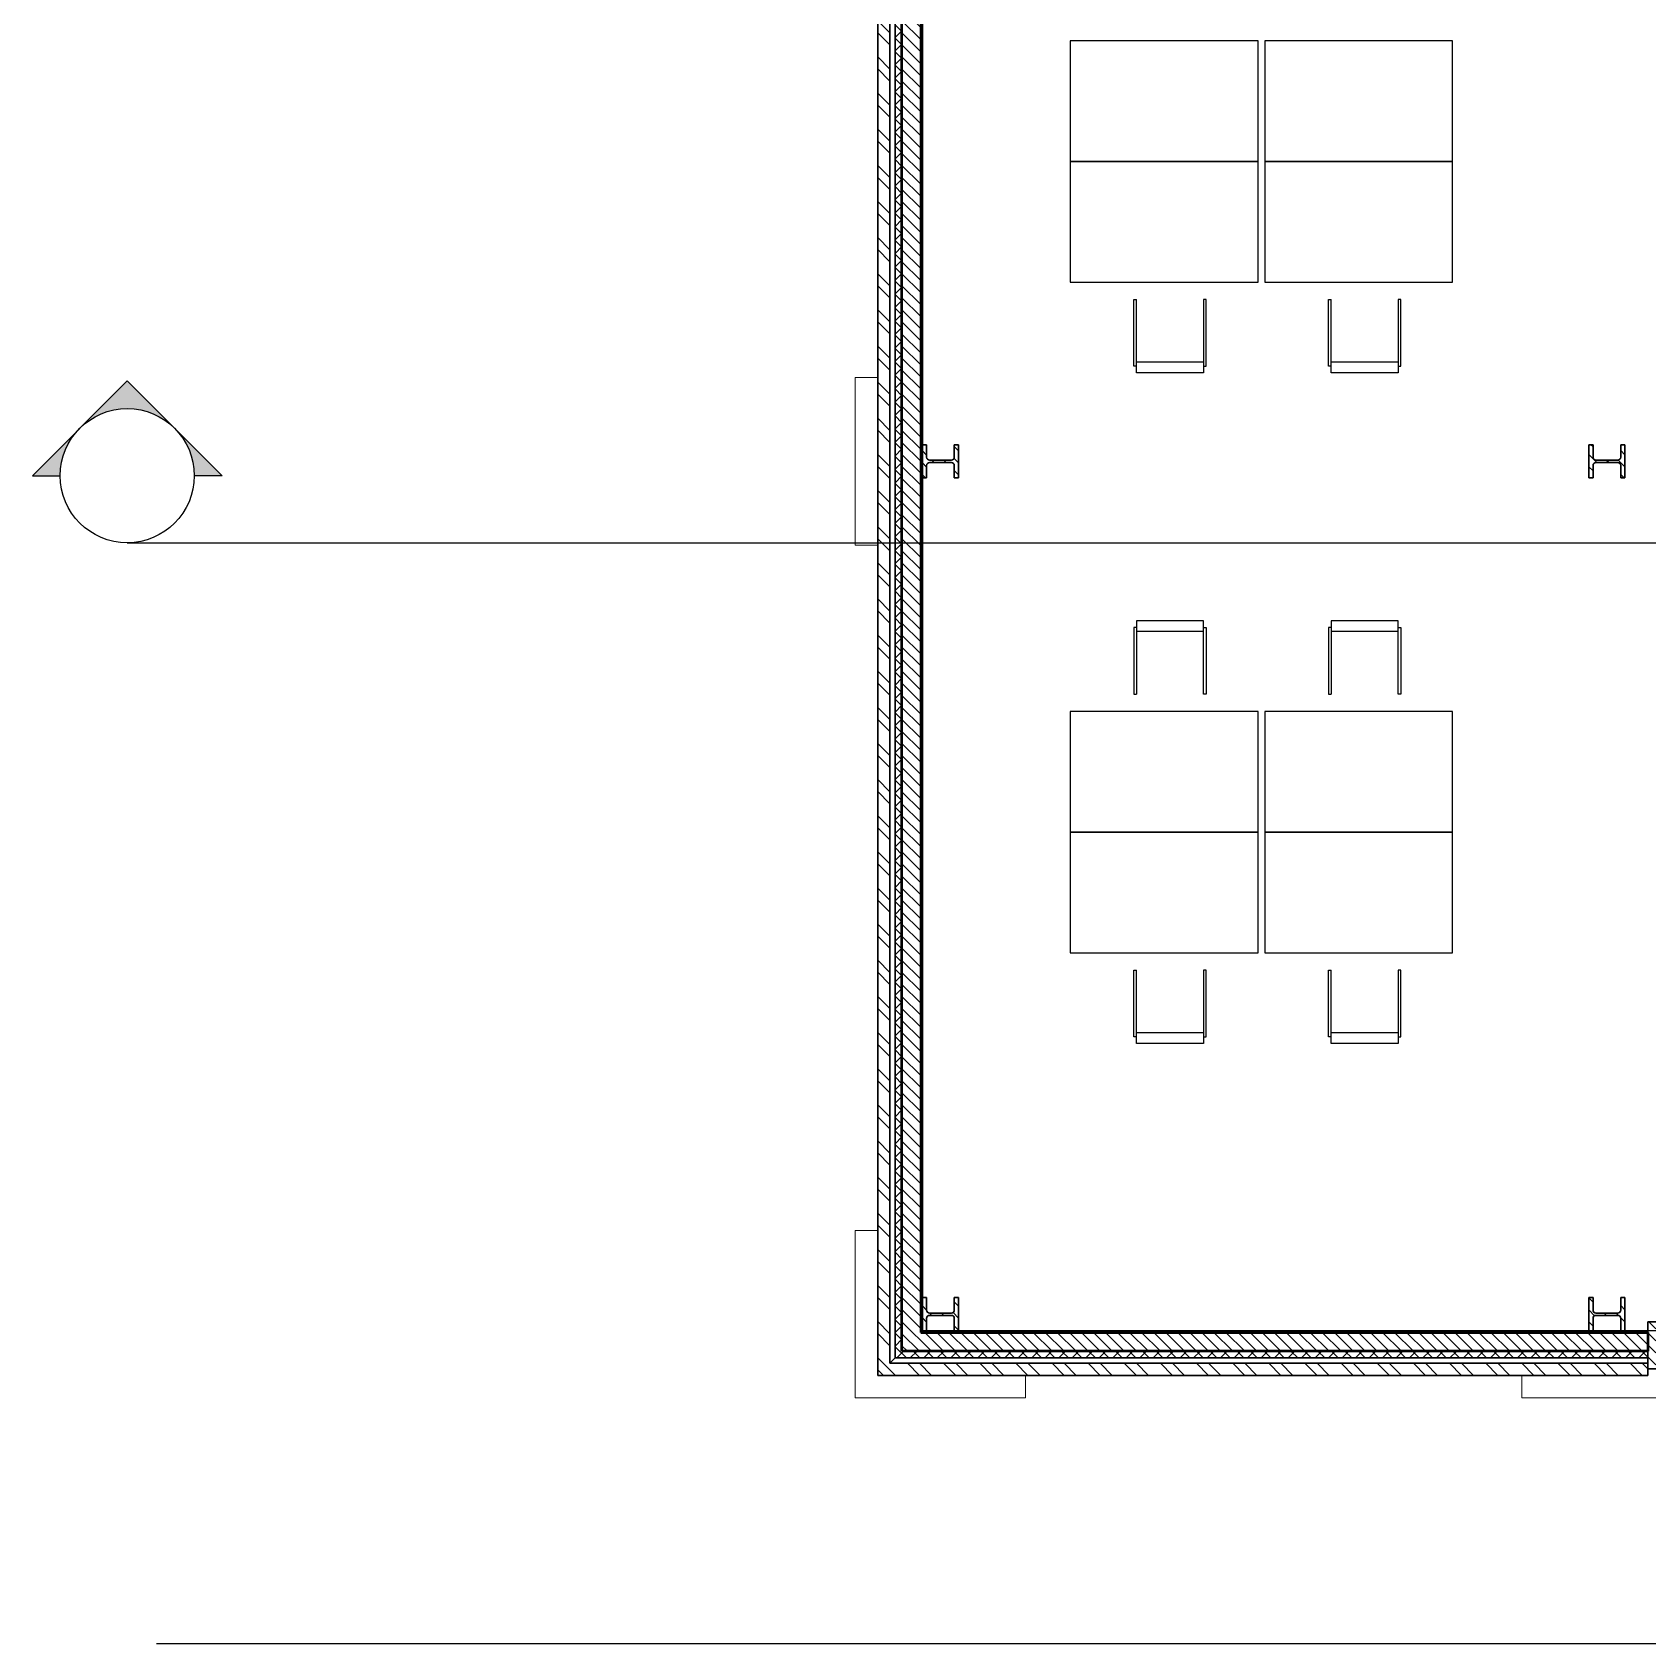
# Model space of a CAD drawing. Header units: millimetres. Extents: x -100 to 251604, y 0 to 25979.
# Drawn here: x 13681 to 25724, y 1710 to 13724 of the extents above; entities that cross this region are included whole.
import ezdxf
from ezdxf.enums import TextEntityAlignment as Align

# ---------------------------------------------------------------- set-up
doc = ezdxf.new("R2010")
doc.units = ezdxf.units.MM
doc.layers.get('0').update_dxf_attribs({"true_color": 0xdfdfdf})
for name, color, linetype in [('Background_0', 7, 'Continuous'), ('Background_BRX_2D_Symbols', 7, 'Continuous'), ('Background_Front bricks', 7, 'Continuous'), ('Background_WINDOW_FRAME', 253, 'Continuous'), ('Boundary_0', 7, 'Continuous'), ('Boundary_Air', 7, 'Continuous'), ('Boundary_Cavity Wall_ Front', 7, 'Continuous'), ('Boundary_Front bricks', 7, 'Continuous'), ('Boundary_Gypsum Board', 54, 'Continuous'), ('Boundary_Insulation_ Polyurethane Foam', 42, 'Continuous'), ('Boundary_WINDOW_FRAME', 253, 'Continuous'), ('Fill_0', 7, 'Continuous'), ('Fill_Front bricks', 7, 'Continuous'), ('Fill_Gypsum Board', 251, 'Continuous'), ('Fill_Insulation_ Polyurethane Foam', 42, 'Continuous'), ('Fill_Supporting Wall_ Brick', 11, 'Continuous'), ('Fill_WINDOW_FRAME', 253, 'Continuous'), ('Viewport border', 7, 'Continuous')]:
    doc.layers.add(name, color=color, linetype=linetype)
for name, color, linetype, lineweight in [('Background_Air', 7, 'Continuous', 9), ('Background_Concrete_ Reinforced', 7, 'Continuous', 9), ('Background_Gypsum Board', 7, 'Continuous', 9), ('Background_Insulation_ Polyurethane Foam', 7, 'Continuous', 9), ('Background_Supporting Wall_ Brick', 7, 'Continuous', 9), ('BIM_SECTIONS', 151, 'Continuous', 25), ('Boundary_Supporting Wall_ Brick', 14, 'Continuous', 50)]:
    doc.layers.add(name, color=color, linetype=linetype, lineweight=lineweight)
doc.layers.add('BIM_ROOM_LINES', color=7, linetype='Continuous', plot=False)
doc.styles.get("Standard").update_dxf_attribs({"font": 'arial.ttf'})
pattern_1 = [(45, (-5377.5, -9300), (-44.90128, 44.90128), [])]
pattern_2 = [(45, (-5377.5, -9300), (-134.7038, 134.7038), []), (45, (-5332.6, -9300), (-134.7038, 134.7038), []), (45, (-5287.7, -9300), (-134.7038, 134.7038), []), (45, (-5242.8, -9300), (-134.7038, 134.7038), [])]

# ---------------------------------------------------------------- blocks, each defined once
blk = doc.blocks.new('*U10914')
for p, q in [((9663, -5250), (8263, -5250)), ((8263, -5250), (8263, -6150)), ((9663, -6150), (9663, -5250)), ((8263, -6150), (9663, -6150))]:
    blk.add_line(p, q)
blk = doc.blocks.new('*U10915')
for p, q in [((9663, -4350), (8263, -4350)), ((8263, -4350), (8263, -5250)), ((9663, -5250), (9663, -4350)), ((8263, -5250), (9663, -5250))]:
    blk.add_line(p, q)
blk = doc.blocks.new('*U10916')
for p, q in [((8737, -6279), (8757, -6279)), ((8737, -6776), (8737, -6279)), ((8757, -6746), (8757, -6279)), ((9257, -6279), (9257, -6746)), ((9277, -6279), (9257, -6279)), ((9277, -6776), (9277, -6279)), ((8757, -6776), (8737, -6776)), ((8757, -6776), (8757, -6746)), ((9257, -6746), (8757, -6746)), ((8757, -6826), (8757, -6776)), ((9257, -6826), (8757, -6826)), ((9257, -6746), (9257, -6776)), ((9257, -6776), (9257, -6826)), ((9257, -6776), (9277, -6776))]:
    blk.add_line(p, q)
blk = doc.blocks.new('*U10917')
for p, q in [((8757, -3724), (8737, -3724)), ((8737, -3724), (8737, -4221)), ((8757, -3674), (8757, -3724)), ((9257, -3674), (8757, -3674)), ((8757, -3724), (8757, -3754)), ((9257, -3724), (9257, -3674)), ((9257, -3754), (9257, -3724)), ((9257, -3724), (9277, -3724)), ((9277, -3724), (9277, -4221)), ((8757, -3754), (8757, -4221)), ((9257, -3754), (8757, -3754)), ((9257, -4221), (9257, -3754)), ((8737, -4221), (8757, -4221)), ((9277, -4221), (9257, -4221))]:
    blk.add_line(p, q)
blk = doc.blocks.new('*U10918')
for p, q in [((8213, -5250), (6813, -5250)), ((6813, -5250), (6813, -6150)), ((8213, -6150), (8213, -5250)), ((6813, -6150), (8213, -6150))]:
    blk.add_line(p, q)
blk = doc.blocks.new('*U10919')
for p, q in [((8213, -4350), (6813, -4350)), ((6813, -4350), (6813, -5250)), ((8213, -5250), (8213, -4350)), ((6813, -5250), (8213, -5250))]:
    blk.add_line(p, q)
blk = doc.blocks.new('*U10920')
for p, q in [((7287, -6279), (7307, -6279)), ((7287, -6776), (7287, -6279)), ((7307, -6746), (7307, -6279)), ((7807, -6279), (7807, -6746)), ((7827, -6279), (7807, -6279)), ((7827, -6776), (7827, -6279)), ((7307, -6776), (7287, -6776)), ((7307, -6776), (7307, -6746)), ((7807, -6746), (7307, -6746)), ((7307, -6826), (7307, -6776)), ((7807, -6826), (7307, -6826)), ((7807, -6746), (7807, -6776)), ((7807, -6776), (7807, -6826)), ((7807, -6776), (7827, -6776))]:
    blk.add_line(p, q)
blk = doc.blocks.new('*U10921')
for p, q in [((7307, -3724), (7287, -3724)), ((7287, -3724), (7287, -4221)), ((7307, -3674), (7307, -3724)), ((7807, -3674), (7307, -3674)), ((7307, -3724), (7307, -3754)), ((7807, -3724), (7807, -3674)), ((7807, -3754), (7807, -3724)), ((7807, -3724), (7827, -3724)), ((7827, -3724), (7827, -4221)), ((7307, -3754), (7307, -4221)), ((7807, -3754), (7307, -3754)), ((7807, -4221), (7807, -3754)), ((7287, -4221), (7307, -4221)), ((7827, -4221), (7807, -4221))]:
    blk.add_line(p, q)
blk = doc.blocks.new('*U10930')
for p, q in [((9663, -250), (8263, -250)), ((8263, -250), (8263, -1150)), ((9663, -1150), (9663, -250)), ((8263, -1150), (9663, -1150))]:
    blk.add_line(p, q)
blk = doc.blocks.new('*U10931')
for p, q in [((8737, -1279), (8757, -1279)), ((8737, -1776), (8737, -1279)), ((8757, -1746), (8757, -1279)), ((9257, -1279), (9257, -1746)), ((9277, -1279), (9257, -1279)), ((9277, -1776), (9277, -1279)), ((8757, -1776), (8737, -1776)), ((8757, -1776), (8757, -1746)), ((9257, -1746), (8757, -1746)), ((8757, -1826), (8757, -1776)), ((9257, -1746), (9257, -1776)), ((9257, -1776), (9257, -1826)), ((9257, -1776), (9277, -1776)), ((9257, -1826), (8757, -1826))]:
    blk.add_line(p, q)
blk = doc.blocks.new('*U10932')
for p, q in [((9663, 650), (8263, 650)), ((8263, 650), (8263, -250)), ((9663, -250), (9663, 650)), ((8263, -250), (9663, -250))]:
    blk.add_line(p, q)
blk = doc.blocks.new('*U10934')
for p, q in [((8213, -250), (6813, -250)), ((6813, -250), (6813, -1150)), ((8213, -1150), (8213, -250)), ((6813, -1150), (8213, -1150))]:
    blk.add_line(p, q)
blk = doc.blocks.new('*U10935')
for p, q in [((8213, 650), (6813, 650)), ((6813, 650), (6813, -250)), ((8213, -250), (8213, 650)), ((6813, -250), (8213, -250))]:
    blk.add_line(p, q)
blk = doc.blocks.new('*U10936')
for p, q in [((7287, -1279), (7307, -1279)), ((7287, -1776), (7287, -1279)), ((7307, -1746), (7307, -1279)), ((7807, -1279), (7807, -1746)), ((7827, -1279), (7807, -1279)), ((7827, -1776), (7827, -1279)), ((7307, -1776), (7287, -1776)), ((7307, -1776), (7307, -1746)), ((7807, -1746), (7307, -1746)), ((7307, -1826), (7307, -1776)), ((7807, -1746), (7807, -1776)), ((7807, -1776), (7807, -1826)), ((7807, -1776), (7827, -1776)), ((7807, -1826), (7307, -1826))]:
    blk.add_line(p, q)
blk = doc.blocks.new('_SectionCallout')
at = {"transparency": 33554508}
h = blk.add_hatch(color=0, dxfattribs=at)
h.paths.add_polyline_path([(-707, 500), (-500, 500, -0.198912), (-354, 854)])
h.paths.add_polyline_path([(0, 1207), (-354, 854, -0.414214), (354, 854)])
h.paths.add_polyline_path([(500, 500), (707, 500), (354, 854, -0.198912)])
at = {"color": 0}
for p, q in [((0, 1207), (-707, 500)), ((0, 1207), (707, 500)), ((-707, 500), (-500, 500)), ((707, 500), (500, 500))]:
    blk.add_line(p, q, dxfattribs=at)
blk.add_circle((0, 500), 500, dxfattribs=at)
at = {"color": 0, "lineweight": 30, "flags": 104}
blk.add_attdef('SECTIONNAME', text='', height=100, dxfattribs=at).set_placement((0, 500), align=Align.MIDDLE_CENTER)
blk = doc.blocks.new('Main_Floor 0__section__..%5CMainBuilding.dwg', base_point=(-3895, -13010))
at = {"layer": 'Fill_0', "extrusion": (9.75748e-18, 8.39392e-28, -1)}
h = blk.add_hatch(dxfattribs=at)
h.set_pattern_fill('ANSI31', color=256, scale=20, style=0)
h.set_pattern_definition(pattern_1)
edge = h.paths.add_edge_path()
edge.add_line((-5980, -2609), (-5980, -2361))
edge.add_line((-5980, -2361), (-5948, -2361))
edge.add_line((-5948, -2361), (-5948, -2455))
edge.add_spline(control_points=[(-5948, -2455), (-5948, -2476), (-5927, -2476)], knot_values=[-0.785398, -0.785398, -0.785398, 0.785398, 0.785398, 0.785398], weights=[1, 0.707107, 1], degree=2, periodic=0)
edge.add_line((-5927, -2476), (-5763, -2476))
edge.add_spline(control_points=[(-5763, -2476), (-5742, -2476), (-5742, -2455)], knot_values=[-0.785398, -0.785398, -0.785398, 0.785398, 0.785398, 0.785398], weights=[1, 0.707107, 1], degree=2, periodic=0)
edge.add_line((-5742, -2455), (-5742, -2361))
edge.add_line((-5742, -2361), (-5710, -2361))
edge.add_line((-5710, -2361), (-5710, -2609))
edge.add_line((-5710, -2609), (-5742, -2609))
edge.add_line((-5742, -2609), (-5742, -2515))
edge.add_spline(control_points=[(-5742, -2515), (-5742, -2494), (-5763, -2494)], knot_values=[-0.785398, -0.785398, -0.785398, 0.785398, 0.785398, 0.785398], weights=[1, 0.707107, 1], degree=2, periodic=0)
edge.add_line((-5763, -2494), (-5927, -2494))
edge.add_spline(control_points=[(-5927, -2494), (-5948, -2494), (-5948, -2515)], knot_values=[-0.785398, -0.785398, -0.785398, 0.785398, 0.785398, 0.785398], weights=[1, 0.707107, 1], degree=2, periodic=0)
edge.add_line((-5948, -2515), (-5948, -2609))
edge.add_line((-5948, -2609), (-5980, -2609))
at = {"layer": 'Fill_0', "extrusion": (9.75748e-18, -4.36839e-28, -1)}
h = blk.add_hatch(dxfattribs=at)
h.set_pattern_fill('ANSI31', color=256, scale=20, style=0)
h.set_pattern_definition(pattern_1)
edge = h.paths.add_edge_path()
edge.add_line((-10948, -2609), (-10948, -2361))
edge.add_line((-10948, -2361), (-10916, -2361))
edge.add_line((-10916, -2361), (-10916, -2455))
edge.add_spline(control_points=[(-10916, -2455), (-10916, -2476), (-10895, -2476)], knot_values=[-0.785398, -0.785398, -0.785398, 0.785398, 0.785398, 0.785398], weights=[1, 0.707107, 1], degree=2, periodic=0)
edge.add_line((-10895, -2476), (-10731, -2476))
edge.add_spline(control_points=[(-10731, -2476), (-10710, -2476), (-10710, -2455)], knot_values=[-0.785398, -0.785398, -0.785398, 0.785398, 0.785398, 0.785398], weights=[1, 0.707107, 1], degree=2, periodic=0)
edge.add_line((-10710, -2455), (-10710, -2361))
edge.add_line((-10710, -2361), (-10678, -2361))
edge.add_line((-10678, -2361), (-10678, -2609))
edge.add_line((-10678, -2609), (-10710, -2609))
edge.add_line((-10710, -2609), (-10710, -2515))
edge.add_spline(control_points=[(-10710, -2515), (-10710, -2494), (-10731, -2494)], knot_values=[-0.785398, -0.785398, -0.785398, 0.785398, 0.785398, 0.785398], weights=[1, 0.707107, 1], degree=2, periodic=0)
edge.add_line((-10731, -2494), (-10895, -2494))
edge.add_spline(control_points=[(-10895, -2494), (-10916, -2494), (-10916, -2515)], knot_values=[-0.785398, -0.785398, -0.785398, 0.785398, 0.785398, 0.785398], weights=[1, 0.707107, 1], degree=2, periodic=0)
edge.add_line((-10916, -2515), (-10916, -2609))
edge.add_line((-10916, -2609), (-10948, -2609))
at = {"layer": 'Fill_0', "extrusion": (9.75748e-18, -2.75735e-29, -1)}
h = blk.add_hatch(dxfattribs=at)
h.set_pattern_fill('ANSI31', color=256, scale=20, style=0)
h.set_pattern_definition(pattern_1)
edge = h.paths.add_edge_path()
edge.add_line((-5710, -8968), (-5742, -8968))
edge.add_line((-5742, -8968), (-5742, -8874))
edge.add_spline(control_points=[(-5742, -8874), (-5742, -8853), (-5763, -8853)], knot_values=[-0.785398, -0.785398, -0.785398, 0.785398, 0.785398, 0.785398], weights=[1, 0.707107, 1], degree=2, periodic=0)
edge.add_line((-5763, -8853), (-5927, -8853))
edge.add_spline(control_points=[(-5927, -8853), (-5948, -8853), (-5948, -8874)], knot_values=[-0.785398, -0.785398, -0.785398, 0.785398, 0.785398, 0.785398], weights=[1, 0.707107, 1], degree=2, periodic=0)
edge.add_line((-5948, -8874), (-5948, -8968))
edge.add_line((-5948, -8968), (-5980, -8968))
edge.add_line((-5980, -8968), (-5980, -8720))
edge.add_line((-5980, -8720), (-5948, -8720))
edge.add_line((-5948, -8720), (-5948, -8814))
edge.add_spline(control_points=[(-5948, -8814), (-5948, -8835), (-5927, -8835)], knot_values=[-0.785398, -0.785398, -0.785398, 0.785398, 0.785398, 0.785398], weights=[1, 0.707107, 1], degree=2, periodic=0)
edge.add_line((-5927, -8835), (-5763, -8835))
edge.add_spline(control_points=[(-5763, -8835), (-5742, -8835), (-5742, -8814)], knot_values=[-0.785398, -0.785398, -0.785398, 0.785398, 0.785398, 0.785398], weights=[1, 0.707107, 1], degree=2, periodic=0)
edge.add_line((-5742, -8814), (-5742, -8720))
edge.add_line((-5742, -8720), (-5710, -8720))
edge.add_line((-5710, -8720), (-5710, -8968))
at = {"layer": 'Fill_0', "extrusion": (9.75748e-18, -6.51128e-29, -1)}
h = blk.add_hatch(dxfattribs=at)
h.set_pattern_fill('ANSI31', color=256, scale=20, style=0)
h.set_pattern_definition(pattern_1)
edge = h.paths.add_edge_path()
edge.add_spline(control_points=[(-10710, -8874), (-10710, -8853), (-10731, -8853)], knot_values=[-0.785398, -0.785398, -0.785398, 0.785398, 0.785398, 0.785398], weights=[1, 0.707107, 1], degree=2, periodic=0)
edge.add_line((-10731, -8853), (-10895, -8853))
edge.add_spline(control_points=[(-10895, -8853), (-10916, -8853), (-10916, -8874)], knot_values=[-0.785398, -0.785398, -0.785398, 0.785398, 0.785398, 0.785398], weights=[1, 0.707107, 1], degree=2, periodic=0)
edge.add_line((-10916, -8874), (-10916, -8968))
edge.add_line((-10916, -8968), (-10948, -8968))
edge.add_line((-10948, -8968), (-10948, -8720))
edge.add_line((-10948, -8720), (-10916, -8720))
edge.add_line((-10916, -8720), (-10916, -8814))
edge.add_spline(control_points=[(-10916, -8814), (-10916, -8835), (-10895, -8835)], knot_values=[-0.785398, -0.785398, -0.785398, 0.785398, 0.785398, 0.785398], weights=[1, 0.707107, 1], degree=2, periodic=0)
edge.add_line((-10895, -8835), (-10731, -8835))
edge.add_spline(control_points=[(-10731, -8835), (-10710, -8835), (-10710, -8814)], knot_values=[-0.785398, -0.785398, -0.785398, 0.785398, 0.785398, 0.785398], weights=[1, 0.707107, 1], degree=2, periodic=0)
edge.add_line((-10710, -8814), (-10710, -8720))
edge.add_line((-10710, -8720), (-10678, -8720))
edge.add_line((-10678, -8720), (-10678, -8968))
edge.add_line((-10678, -8968), (-10710, -8968))
edge.add_line((-10710, -8968), (-10710, -8874))
at = {"layer": 'Fill_Front bricks', "extrusion": (9.75748e-18, 7.92809e-31, -1)}
h = blk.add_hatch(dxfattribs=at)
h.set_pattern_fill('ANSI32', color=256, scale=20, style=0)
h.set_pattern_definition([(45, (-5377.5, -9300), (-134.7038, 134.7038), []), (45, (-5287.7, -9300), (-134.7038, 134.7038), [])])
h.paths.add_polyline_path([(-11118, -9300), (-11118, -9210), (-5468, -9210), (-5468, 9210), (-5378, 9300), (-5378, -9300)])
at = {"layer": 'Fill_Gypsum Board', "extrusion": (9.75748e-18, -2.16403e-34, -1)}
h = blk.add_hatch(dxfattribs=at)
h.set_pattern_fill('ANSI34', color=256, scale=10, style=0)
h.set_pattern_definition(pattern_2)
h.paths.add_polyline_path([(-5710, 8940), (-5698, 8940), (-5698, -8980), (-5710, -8968)])
at = {"layer": 'Fill_Gypsum Board', "extrusion": (9.75748e-18, 1.28586e-27, -1)}
h = blk.add_hatch(dxfattribs=at)
h.set_pattern_fill('ANSI34', color=256, scale=10, style=0)
h.set_pattern_definition(pattern_2)
h.paths.add_polyline_path([(-5710, -8968), (-5698, -8980), (-11118, -8980), (-11118, -8968)])
at = {"layer": 'Fill_Insulation_ Polyurethane Foam', "extrusion": (9.75748e-18, 1.218e-29, -1)}
h = blk.add_hatch(dxfattribs=at)
h.set_pattern_fill('INSULATION', color=256, scale=20, style=0)
h.set_pattern_definition([(45, (-5377.5, -9300), (-50.28943, 50.28943), []), (135, (-5377.5, -9300), (-50.28943, -50.28943), [])])
h.paths.add_polyline_path([(-11118, -9170), (-11118, -9120), (-5558, -9120), (-5558, 9080), (-41048, 9080), (-41048, -120), (-40828, -120), (-40828, -170), (-41098, -170), (-41098, 9160), (-5558, 9160), (-5558, 9170), (-5508, 9170), (-5508, -9170)])
at = {"layer": 'Fill_Supporting Wall_ Brick', "extrusion": (6.63203e-18, -7.86111e-17, -1)}
h = blk.add_hatch(dxfattribs=at)
h.set_pattern_fill('ANSI31', color=256, scale=20, style=0)
h.set_pattern_definition(pattern_1)
h.paths.add_polyline_path([(-19787, 5365), (-19787, 5485), (-17813, 5485), (-17813, 8940), (-20752, 8940), (-20752, 5485), (-20587, 5485), (-20587, 5365), (-20752, 5365), (-20752, 3885), (-13060, 3885), (-13060, 3765), (-20872, 3765), (-20872, 8940), (-25661, 8940), (-25661, 6328), (-25781, 6328), (-25781, 8940), (-40908, 8940), (-40908, 20), (-40828, 20), (-40828, -120), (-41048, -120), (-41048, 9080), (-5558, 9080), (-5558, -9120), (-11118, -9120), (-11118, -8980), (-5698, -8980), (-5698, 8940), (-10693, 8940), (-10693, 5695), (-10528, 5695), (-10528, 5575), (-10693, 5575), (-10693, 3765), (-11020, 3765), (-11020, 3885), (-10813, 3885), (-10813, 8940), (-13943, 8940), (-13943, 5365), (-16728, 5365), (-16728, 5485), (-14063, 5485), (-14063, 8940), (-17693, 8940), (-17693, 5485), (-17528, 5485), (-17528, 5365)])
at = {"layer": 'Fill_WINDOW_FRAME', "extrusion": (9.75748e-18, 0, -1)}
h = blk.add_hatch(dxfattribs=at)
h.set_pattern_fill('ANSI31', color=256, scale=20, style=0)
h.set_pattern_definition(pattern_1)
h.paths.add_polyline_path([(-11178, -8900), (-11118, -8900), (-11118, -9250), (-11178, -9250)])
at = {"layer": 'Background_0'}
for p, q in [((5742, -2361), (5710, -2361)), ((5710, -2361), (5710, -2609)), ((5742, -2455), (5742, -2361)), ((5980, -2361), (5948, -2361)), ((5948, -2361), (5948, -2455)), ((5980, -2609), (5980, -2361)), ((10678, -2361), (10678, -2609)), ((10710, -2361), (10678, -2361)), ((10710, -2455), (10710, -2361)), ((10916, -2361), (10916, -2455)), ((10948, -2361), (10916, -2361)), ((10948, -2609), (10948, -2361)), ((5742, -2609), (5742, -2515)), ((5927, -2476), (5763, -2476)), ((5763, -2494), (5927, -2494)), ((5948, -2515), (5948, -2609)), ((10710, -2609), (10710, -2515)), ((10895, -2476), (10731, -2476)), ((10731, -2494), (10895, -2494)), ((10916, -2515), (10916, -2609)), ((5710, -2609), (5742, -2609)), ((5948, -2609), (5980, -2609)), ((10678, -2609), (10710, -2609)), ((10916, -2609), (10948, -2609)), ((5710, -8720), (5710, -8968)), ((5742, -8720), (5710, -8720)), ((5742, -8814), (5742, -8720)), ((5980, -8720), (5948, -8720)), ((5948, -8720), (5948, -8814)), ((5980, -8968), (5980, -8720)), ((10710, -8720), (10678, -8720)), ((10678, -8720), (10678, -8968)), ((10710, -8814), (10710, -8720)), ((10948, -8720), (10916, -8720)), ((10916, -8720), (10916, -8814)), ((10948, -8968), (10948, -8720)), ((5742, -8968), (5742, -8874)), ((5927, -8835), (5763, -8835)), ((5763, -8853), (5927, -8853)), ((5948, -8874), (5948, -8968)), ((10710, -8968), (10710, -8874)), ((10895, -8835), (10731, -8835)), ((10731, -8853), (10895, -8853)), ((10916, -8874), (10916, -8968)), ((5710, -8968), (5742, -8968)), ((5948, -8968), (5980, -8968)), ((10678, -8968), (10710, -8968)), ((10916, -8968), (10948, -8968))]:
    blk.add_line(p, q, dxfattribs=at)
at = {"layer": 'Background_0', "extrusion": (0, 0, -1)}
for centre, start, end in [((-5763, -2455), 270, 0), ((-5763, -2515), 0, 90), ((-5927, -2455), 180, 270), ((-5927, -2515), 90, 180), ((-10731, -2455), 270, 0), ((-10731, -2515), 0, 90), ((-10895, -2455), 180, 270), ((-10895, -2515), 90, 180), ((-5763, -8814), 270, 0), ((-5763, -8874), 0, 90), ((-5927, -8814), 180, 270), ((-5927, -8874), 90, 180), ((-10731, -8814), 270, 0), ((-10731, -8874), 0, 90), ((-10895, -8814), 180, 270), ((-10895, -8874), 90, 180)]:
    blk.add_arc(centre, 21, start, end, dxfattribs=at)
at = {"layer": 'Background_Air'}
for p, q in [((5468, 9210), (5468, -9210)), ((5508, -9170), (5508, 9170)), ((5508, -9170), (5468, -9210)), ((5468, -9210), (5508, -9170)), ((5468, -9210), (11118, -9210)), ((11118, -9170), (5508, -9170)), ((11118, -9210), (11118, -9170))]:
    blk.add_line(p, q, dxfattribs=at)
at = {"layer": 'Background_Concrete_ Reinforced'}
for p, q in [((5210, -1861), (5210, -3109)), ((5378, -1861), (5210, -1861)), ((5210, -3109), (5378, -3109)), ((5378, -8220), (5210, -8220)), ((5210, -8220), (5210, -9468)), ((6480, -9468), (6480, -9300)), ((10178, -9300), (10178, -9468)), ((5210, -9468), (6480, -9468)), ((10178, -9468), (11448, -9468))]:
    blk.add_line(p, q, dxfattribs=at)
at = {"layer": 'Background_Front bricks'}
for p, q in [((5378, 9300), (5378, -9300)), ((5468, -9210), (5468, 9210)), ((11118, -9210), (5468, -9210)), ((11118, -9300), (11118, -9210)), ((5378, -9300), (11118, -9300))]:
    blk.add_line(p, q, dxfattribs=at)
at = {"layer": 'Background_Gypsum Board'}
for p, q in [((5698, 8940), (5698, -8980)), ((5710, -8968), (5710, 8940)), ((5710, -8968), (5698, -8980)), ((5698, -8980), (5710, -8968)), ((5698, -8980), (11118, -8980)), ((11118, -8968), (5710, -8968)), ((11118, -8980), (11118, -8968))]:
    blk.add_line(p, q, dxfattribs=at)
at = {"layer": 'Background_Insulation_ Polyurethane Foam'}
for p, q in [((5508, 9170), (5508, -9170)), ((5558, -9120), (5558, 8940)), ((11118, -9120), (5558, -9120)), ((11118, -9170), (11118, -9120)), ((5508, -9170), (11118, -9170))]:
    blk.add_line(p, q, dxfattribs=at)
at = {"layer": 'Background_Supporting Wall_ Brick'}
for p, q in [((5558, 8940), (5558, -9120)), ((5698, -8980), (5698, 8940)), ((11118, -8980), (5698, -8980)), ((11118, -9120), (11118, -8980)), ((5558, -9120), (11118, -9120))]:
    blk.add_line(p, q, dxfattribs=at)
at = {"layer": 'Background_WINDOW_FRAME'}
for p, q in [((11118, -8900), (11118, -9250)), ((11178, -8900), (11118, -8900)), ((11118, -9250), (11178, -9250))]:
    blk.add_line(p, q, dxfattribs=at)
at = {"layer": 'BIM_ROOM_LINES'}
for p, q in [((5710, -8968), (5710, 5560)), ((25646, -8968), (5710, -8968))]:
    blk.add_line(p, q, dxfattribs=at)
at = {"layer": 'BIM_SECTIONS'}
for points in [[(-218, -3092), (46823, -3092)], [(0, -11300), (46605, -11300)]]:
    blk.add_lwpolyline(points, dxfattribs=at)
at = {"layer": 'Boundary_0'}
for p, q in [((5710, -2609), (5710, -2361)), ((5710, -2361), (5742, -2361)), ((5742, -2361), (5742, -2455)), ((5948, -2455), (5948, -2361)), ((5948, -2361), (5980, -2361)), ((5980, -2361), (5980, -2609)), ((10678, -2609), (10678, -2361)), ((10678, -2361), (10710, -2361)), ((10710, -2361), (10710, -2455)), ((10916, -2455), (10916, -2361)), ((10916, -2361), (10948, -2361)), ((10948, -2361), (10948, -2609)), ((5742, -2515), (5742, -2609)), ((5763, -2476), (5927, -2476)), ((5927, -2494), (5763, -2494)), ((5948, -2609), (5948, -2515)), ((10710, -2515), (10710, -2609)), ((10731, -2476), (10895, -2476)), ((10895, -2494), (10731, -2494)), ((10916, -2609), (10916, -2515)), ((5742, -2609), (5710, -2609)), ((5980, -2609), (5948, -2609)), ((10710, -2609), (10678, -2609)), ((10948, -2609), (10916, -2609)), ((5710, -8968), (5710, -8720)), ((5710, -8720), (5742, -8720)), ((5742, -8720), (5742, -8814)), ((5948, -8814), (5948, -8720)), ((5948, -8720), (5980, -8720)), ((5980, -8720), (5980, -8968)), ((10678, -8968), (10678, -8720)), ((10678, -8720), (10710, -8720)), ((10710, -8720), (10710, -8814)), ((10916, -8814), (10916, -8720)), ((10916, -8720), (10948, -8720)), ((10948, -8720), (10948, -8968)), ((5742, -8874), (5742, -8968)), ((5763, -8835), (5927, -8835)), ((5927, -8853), (5763, -8853)), ((5948, -8968), (5948, -8874)), ((10710, -8874), (10710, -8968)), ((10731, -8835), (10895, -8835)), ((10895, -8853), (10731, -8853)), ((10916, -8968), (10916, -8874)), ((5742, -8968), (5710, -8968)), ((5980, -8968), (5948, -8968)), ((10710, -8968), (10678, -8968)), ((10948, -8968), (10916, -8968))]:
    blk.add_line(p, q, dxfattribs=at)
for centre, start, end in [((5763, -2455), 180, 270), ((5763, -2515), 90, 180), ((5927, -2455), 270, 0), ((5927, -2515), 0, 90), ((10731, -2455), 180, 270), ((10731, -2515), 90, 180), ((10895, -2455), 270, 0), ((10895, -2515), 0, 90), ((5763, -8814), 180, 270), ((5763, -8874), 90, 180), ((5927, -8814), 270, 0), ((5927, -8874), 0, 90), ((10731, -8814), 180, 270), ((10731, -8874), 90, 180), ((10895, -8814), 270, 0), ((10895, -8874), 0, 90)]:
    blk.add_arc(centre, 21, start, end, dxfattribs=at)
at = {"layer": 'Boundary_Air'}
for p, q in [((5468, -9210), (5468, 9210)), ((5508, 9170), (5508, -9170)), ((5468, -9210), (5508, -9170)), ((5508, -9170), (5468, -9210)), ((11118, -9210), (5468, -9210)), ((5508, -9170), (11118, -9170)), ((11118, -9170), (11118, -9210))]:
    blk.add_line(p, q, dxfattribs=at)
at = {"layer": 'Boundary_Cavity Wall_ Front'}
for p, q in [((5378, -9300), (5378, 9300)), ((5710, 8940), (5710, -8968)), ((5710, -8968), (11118, -8968)), ((11118, -8968), (11118, -9300)), ((11118, -9300), (5378, -9300))]:
    blk.add_line(p, q, dxfattribs=at)
at = {"layer": 'Boundary_Front bricks'}
for p, q in [((5378, -9300), (5378, 9300)), ((5468, 9210), (5468, -9210)), ((5468, -9210), (11118, -9210)), ((11118, -9210), (11118, -9300)), ((11118, -9300), (5378, -9300))]:
    blk.add_line(p, q, dxfattribs=at)
at = {"layer": 'Boundary_Gypsum Board'}
for p, q in [((5698, -8980), (5698, 8940)), ((5710, 8940), (5710, -8968)), ((5698, -8980), (5710, -8968)), ((5710, -8968), (5698, -8980)), ((11118, -8980), (5698, -8980)), ((5710, -8968), (11118, -8968)), ((11118, -8968), (11118, -8980))]:
    blk.add_line(p, q, dxfattribs=at)
at = {"layer": 'Boundary_Insulation_ Polyurethane Foam'}
for p, q in [((5508, -9170), (5508, 9170)), ((5558, 9080), (5558, -9120)), ((5558, -9120), (11118, -9120)), ((11118, -9120), (11118, -9170)), ((11118, -9170), (5508, -9170))]:
    blk.add_line(p, q, dxfattribs=at)
at = {"layer": 'Boundary_Supporting Wall_ Brick'}
for p, q in [((5558, -9120), (5558, 9080)), ((5698, 8940), (5698, -8980)), ((5698, -8980), (11118, -8980)), ((11118, -8980), (11118, -9120)), ((11118, -9120), (5558, -9120))]:
    blk.add_line(p, q, dxfattribs=at)
at = {"layer": 'Boundary_WINDOW_FRAME'}
for p, q in [((11118, -9250), (11118, -8900)), ((11118, -8900), (11178, -8900)), ((11178, -9250), (11118, -9250))]:
    blk.add_line(p, q, dxfattribs=at)
at = {"layer": 'Background_BRX_2D_Symbols'}
for name in ['*U10935', '*U10932', '*U10934', '*U10930', '*U10936', '*U10931', '*U10921', '*U10917', '*U10919', '*U10915', '*U10918', '*U10914', '*U10920', '*U10916']:
    blk.add_blockref(name, (0, 0), dxfattribs=at)
at = {"layer": 'BIM_SECTIONS', "rotation": 360}
blk.add_blockref('_SectionCallout', (-218, -3092), dxfattribs=at)

msp = doc.modelspace()

# ---------------------------------------------------------------- block references
at = {"layer": 'Viewport border'}
msp.add_blockref('Main_Floor 0__section__..%5CMainBuilding.dwg', (10712, 0), dxfattribs=at)

doc.saveas('drawing.dxf')
